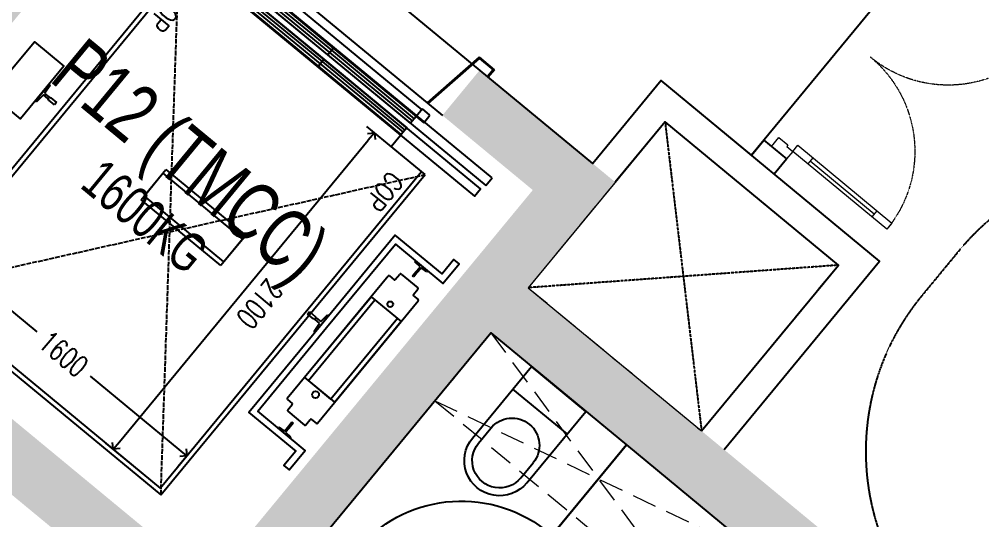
# Model space of a CAD drawing. Header units: millimetres. Extents: x -361679452 to 361242511, y -278557090 to 278849308.
# Drawn here: x 79353 to 84281, y 84906 to 87466 of the extents above; entities that cross this region are included whole.
import ezdxf
from ezdxf.enums import TextEntityAlignment as Align

# ---------------------------------------------------------------- set-up
doc = ezdxf.new("R2010")
doc.units = ezdxf.units.MM
doc.header["$MEASUREMENT"] = 0
for name, pattern in [('ACAD_ISO02W100', [15, 12, -3]), ('HIDDEN', [0.375, 0.25, -0.125]), ('HIDDEN2', [0.1875, 0.125, -0.0625])]:
    doc.linetypes.add(name, pattern=pattern)
for name, color, linetype in [('A-ANNO-DIMS', 50, 'Continuous'), ('A-ANNO-ROOM', 50, 'Continuous'), ('A-FURNITURE', 251, 'Continuous'), ('ccu12-Hatch', 250, 'Continuous'), ('KT-Khuat', 9, 'HIDDEN'), ('KT-Net manh', 139, 'Continuous'), ('KT-Noi that', 32, 'Continuous'), ('KT-Tuong', 1, 'Continuous'), ('Xref_NT1+NT2_MBDV Cot vach_220729$0$KT-Text', 7, 'Continuous')]:
    doc.layers.add(name, color=color, linetype=linetype)
for name, color, linetype, lineweight in [('CUA', 37, 'Continuous', 13), ('KT-lomo nuoc', 3, 'HIDDEN', 5), ('SPE-MEP-HVAC', 140, 'Continuous', 0)]:
    doc.layers.add(name, color=color, linetype=linetype, lineweight=lineweight)
doc.styles.add('220126_HDN_HBA typical plan$0$211210_HDN_HBA_TYPICAL PLAN CORE OPT 1$0$HBA-Text', font='GOTHIC.TTF')
doc.styles.add('ROMANS', font='ROMANS.SHX')
doc.styles.add('xref.N.Cot vach tang N2$0$DIM', font='vnsimli.shx', dxfattribs={"width": 0.7})
doc.styles.add('Xref_NT1+NT2_MBDV Cot vach_220729$0$Arial', font='arial.ttf', dxfattribs={"width": 0.7})
doc.dimstyles.new('xref.N.Cot vach tang N2$0$CCU 1-100 A1', dxfattribs={"dimscale": 100, "dimtxt": 2.2, "dimasz": 1, "dimexe": 1, "dimexo": 0, "dimgap": 1, "dimtad": 1, "dimdec": 0, "dimdsep": 46, "dimtxsty": 'xref.N.Cot vach tang N2$0$DIM', "dimblk1": 'xref.N.Cot vach tang N2$0$_ARCHTICK', "dimblk2": 'xref.N.Cot vach tang N2$0$_ARCHTICK', "dimsah": 1, "dimcen": 0, "dimdle": 1, "dimclrd": 256, "dimclre": 256, "dimclrt": 31, "dimadec": 0, "dimazin": 0, "dimtfac": 1, "dimtdec": 0, "dimtix": 1, "dimtmove": 2, "dimatfit": 3, "dimldrblk": 'xref.N.Cot vach tang N2$0$_ARCHTICK', "dimfxl": 8, "dimtolj": 1, "dimarcsym": 0})

# ---------------------------------------------------------------- blocks, each defined once
blk = doc.blocks.new('A$C21AF0CCA')
at = {"layer": 'A-ANNO-ROOM', "insert": (1197.56892258345, 814.6835720778872), "char_height": 600, "attachment_point": 2, "rotation": 0.10542954816276216, "style": '220126_HDN_HBA typical plan$0$211210_HDN_HBA_TYPICAL PLAN CORE OPT 1$0$HBA-Text'}
blk.add_mtext_dynamic_manual_height_columns('1-BR+', width=722857412.8743668, gutter_width=9765.624999999996, heights=[0], dxfattribs=at)
blk = doc.blocks.new('qweewe')
for p, q in [((-226617.649540008, -3043559.718917042, 0.0008727778800783348), (-226617.6495399146, -3043199.718917044, 0.0008727778800783348)), ((-226142.6495399146, -3043199.718917163, 0.0008727778800783348), (-226617.6495399146, -3043199.718917044, 0.0008727778800783348)), ((-226467.6495400079, -3043559.718917079, 0.0008727778800783348), (-226467.6495399145, -3043199.718917081, 0.0008727778800783348)), ((-226142.649539925, -3043239.718917165, 0.0008727778800783348), (-226242.649539925, -3043239.718917139, 0.0008727778800783348)), ((-226142.649540008, -3043559.718917165, 0.0008727778800783348), (-226617.649540008, -3043559.718917042, 0.0008727778800783348)), ((-226142.6495399976, -3043519.718917165, 0.0008727778800783348), (-226242.6495399976, -3043519.718917141, 0.0008727778800783348))]:
    blk.add_line(p, q)
for centre, radius, start, end in [((-226142.6495399613, -3043379.718917165, 0.0008727778800783348), 179.9999999999927, 269.9999999833247, 89.99999998332474), ((-226242.6495399613, -3043379.718917141, 0.0008727778800783348), 139.9999999999927, 89.99999998332474, 269.9999999833247), ((-226142.6495399613, -3043379.718917165, 0.0008727778800783348), 139.9999999999927, 269.9999999833247, 89.99999998332474)]:
    blk.add_arc(centre, radius, start, end)
blk = doc.blocks.new('condotel studio')
at = {"layer": 'A-FURNITURE', "extrusion": (-1.172723498742047e-19, 7.506917587943236e-07, 0.9999999999997182)}
for points, elevation in [([(-46765.50387505325, 10307.95256762033), (-48065.50387505317, 10307.95256761637), (-48065.5038750532, 9407.9525676181), (-46765.5038750513, 9407.952567621825)], -0.03483982516784121), ([(-46765.50387504572, 9407.955126756562), (-48065.50387504578, 9407.9551267547), (-48065.5038750456, 8507.955126756075), (-46765.50387504554, 8507.955126757937)], -0.03483982516784302)]:
    blk.add_lwpolyline(points, close=True, dxfattribs=dict(at, elevation=elevation))
at = {"layer": 'A-FURNITURE'}
blk.add_arc((-46766.18535513294, 9431.034342728963, -0.08241216045667316), 699.9999999999999, 89.99777271883355, 177.9510596004668, dxfattribs=at)
at = {"layer": 'A-FURNITURE', "extrusion": (7.506917587942066e-07, 7.506917587942733e-07, 0.9999999999994366), "rotation": 0.002227342385458781}
blk.add_blockref('qweewe', (178433.8357560924, 3053246.478823423, -0.07179498068920553), dxfattribs=at)
blk = doc.blocks.new('xref.N.Cot vach tang N2$0$_Open90')
at = {"color": 0, "linetype": 'ByBlock', "lineweight": -2}
for p, q in [((0, 0), (-1, 0)), ((-0.5, 0.5), (0, 0)), ((0, 0), (-0.5, -0.5))]:
    blk.add_line(p, q, dxfattribs=at)
blk = doc.blocks.new('*D105')
at = {"layer": 'Defpoints', "color": 0, "transparency": 16777216}
for p in [(-424.1796271887581, -514.9999999999402), (-353.063796673334, -514.9999999999402, -3.230249313876472e-06), (-353.0637966733485, -2114.999998141949, -3.229479425215231e-06)]:
    blk.add_point(p, dxfattribs=at)
at = {"layer": 'KT-Noi that', "color": 5, "transparency": 16777216}
for p, q in [((-353.063796673334, -514.9999999999402), (-474.1796271887581, -514.9999999999402)), ((-424.1796271887581, -564.9999999999402), (-424.1796271887579, -1154.999998141892)), ((-424.1796271887578, -2064.999998141949), (-424.1796271887579, -1511.666664808559)), ((-353.0637966733485, -2114.999998141949), (-474.1796271887578, -2114.999998141949))]:
    blk.add_line(p, q, dxfattribs=at)
at = {"layer": 'KT-Noi that', "color": 5, "transparency": 16777216, "xscale": 50, "yscale": 50, "zscale": 50}
for p, rotation in [((-424.1796271887581, -514.9999999999402), 90), ((-424.1796271887578, -2114.999998141949), 270)]:
    blk.add_blockref('xref.N.Cot vach tang N2$0$_Open90', p, dxfattribs=dict(at, rotation=rotation))
at = {"layer": 'KT-Noi that', "color": 5, "transparency": 16777216, "insert": (-424.1796271883068, -1333.333331475225), "char_height": 110, "attachment_point": 5, "rotation": 90, "style": 'xref.N.Cot vach tang N2$0$DIM'}
blk.add_mtext('\\A1;1600', dxfattribs=at)
blk = doc.blocks.new('xref.N.Cot vach tang N2$0$_ARCHTICK')
at = {"color": 0, "linetype": 'ByBlock', "const_width": 0.15}
blk.add_lwpolyline([(-0.5, -0.5), (0.5, 0.5)], dxfattribs=at)
blk = doc.blocks.new('*D106')
at = {"layer": 'Defpoints', "color": 0, "transparency": 16777216}
for p in [(-2310.000006262693, -614.99999999994), (-210.0000062626932, -614.99999999994), (-2310.000006262693, -826.7299089782482)]:
    blk.add_point(p, dxfattribs=at)
at = {"layer": 'KT-Noi that', "color": 5, "transparency": 16777216}
for p, q in [((-2310.000006262693, -614.99999999994), (-2310.000006262693, -876.7299089782482)), ((-210.0000062626932, -614.99999999994), (-210.0000062626932, -876.7299089782482)), ((-260.0000062626932, -826.7299089782482), (-2260.000006262693, -826.7299089782482))]:
    blk.add_line(p, q, dxfattribs=at)
at = {"layer": 'KT-Noi that', "color": 5, "transparency": 16777216, "xscale": 50, "yscale": 50, "zscale": 50, "rotation": 180}
blk.add_blockref('xref.N.Cot vach tang N2$0$_Open90', (-2310.000006262693, -826.7299089782482), dxfattribs=at)
at = {"layer": 'KT-Noi that', "color": 5, "transparency": 16777216, "xscale": 50, "yscale": 50, "zscale": 50}
blk.add_blockref('xref.N.Cot vach tang N2$0$_Open90', (-210.0000062626932, -826.7299089782482), dxfattribs=at)
at = {"layer": 'KT-Noi that', "color": 5, "transparency": 16777216, "insert": (-1260.000006262693, -721.7299089782482), "char_height": 110, "attachment_point": 5, "style": 'xref.N.Cot vach tang N2$0$DIM'}
blk.add_mtext('\\A1;2100', dxfattribs=at)
blk = doc.blocks.new('*U110')
for p, q in [((-1260.000000000004, 525.000000000002), (-1300.000000000004, 525.000000000002)), ((-1280.000000000004, 100.0000000000002), (-1280.000000000004, 525.000000000002)), ((-90.00000000000001, 525.0000000000018), (-50.00000000000001, 525.0000000000018)), ((-70, 100), (-70.00000000000001, 525.0000000000018)), ((-1260.000000000004, 100.0000000000002), (-1300.000000000004, 100.0000000000002)), ((-90, 100), (-50, 100))]:
    blk.add_line(p, q)
for points in [[(-1300.000000000004, 1.776356839400256e-13), (-1260.000000000004, 1.776356839400256e-13), (-1260.000000000004, 625.000000000002), (-1300.000000000004, 625.000000000002)], [(-50, 0), (-90, 0), (-90.00000000000001, 625.0000000000018), (-49.99999999999979, 625.0000000000018)], [(-1350.000000000004, -99.99999998255878), (-1290.000000000004, -99.99999998255875), (-1290.000000000004, -39.99999999999982), (-1300.000000000004, -39.99999999999982), (-1300.000000000004, 1.776356839400256e-13), (-1350.000000000004, 2.060573933704296e-13)], [(0, -99.99999998255892), (-60, -99.99999998255889), (-60, -40), (-50, -40), (-50, 0), (0, 0)]]:
    blk.add_lwpolyline(points, close=True)
at = {"linetype": 'HIDDEN2'}
for centre, radius, start, end in [((-1300.000000001013, -1.091216006443577e-09), 625.00000000124, 7.016709298534867e-15, 89.99996073224838), ((-49.99999999983451, -2.645705876602741e-10), 625.000000000419, 90.00003926775162, 180)]:
    blk.add_arc(centre, radius, start, end, dxfattribs=at)
blk = doc.blocks.new('*U210')
at = {"linetype": 'HIDDEN', "ltscale": 500}
for p, q in [((1006.669558630152, 443.4145819490047), (463.8989633405926, -1053.174576763843)), ((1470.568521970745, -609.7599948148386), (0, 0))]:
    blk.add_line(p, q, dxfattribs=at)
blk.add_lwpolyline([(1006.669558630152, 443.4145819490047), (1470.568521970745, -609.7599948148386), (463.8989633405926, -1053.174576763843), (0, 0)], close=True, dxfattribs=at)
blk = doc.blocks.new('*U254')
at = {"layer": 'KT-lomo nuoc', "ltscale": 500}
for p, q in [((1146.155259047497, 1387.912934975724), (346.9805580070165, -286.5481118142142)), ((1493.135817054514, 1101.374120213849), (1.734723475976807e-18, -0.009297052340116354))]:
    blk.add_line(p, q, dxfattribs=at)
blk.add_lwpolyline([(1146.155259047497, 1387.912934975724), (1493.135817054514, 1101.374120213849), (346.9805580070165, -286.5481118142142), (1.734723475976807e-18, -0.009297052340116354)], close=True, dxfattribs=at)
blk = doc.blocks.new('trucktnuoctang36')
at = {"layer": 'KT-lomo nuoc', "linetype": 'HIDDEN', "xscale": -0.9999999999999997, "rotation": 10.8976534755902}
blk.add_blockref('*U254', (-7759.547404409837, -15662.02080268672, 0.00431842139601152), dxfattribs=at)
at = {"layer": 'SPE-MEP-HVAC', "linetype": 'HIDDEN', "ltscale": 1000, "xscale": -1, "rotation": 254.2212213649985}
blk.add_blockref('*U210', (-8069.147399409849, -15017.22302750367, -6.089589431124663e-05), dxfattribs=at)
blk = doc.blocks.new('TMCC')
at = {"layer": 'KT-Noi that', "linetype": 'Continuous', "ltscale": 2}
for p, q in [((-1798.782414799367, -146.0000001943672, 9.413380290367837e-06), (-1834.66061557793, -146.0000001943672, 9.413380290367837e-06)), ((-1794.174414799447, -141.3920001944371, 9.413380290367837e-06), (-1794.17441479789, -110.6079990881535, 9.413380290367837e-06)), ((-978.4333909374109, -105.9999987138362, 9.413380290367837e-06), (-1789.566414798101, -105.9999990883625, 9.413380290367837e-06)), ((-1652.000006262693, -305.99999999994, 9.413380290367837e-06), (-1652.000006262693, -105.99999999994, 9.413380290367837e-06)), ((-1652.000006262693, -105.99999999994, 9.413380290367837e-06), (-1118.000006262693, -105.99999999994, 9.413380290367837e-06)), ((-1652.000006262693, -280.99999999994, 9.413380290367837e-06), (-1652.000006262693, -130.99999999994, 9.413380290367837e-06)), ((-1652.000006262693, -130.99999999994, 9.413380290367837e-06), (-1118.000006262693, -130.99999999994, 9.413380290367837e-06)), ((-1118.000006262693, -105.99999999994, 9.413380290367837e-06), (-1118.000006262693, -305.99999999994, 9.413380290367837e-06)), ((-1118.000006262693, -130.99999999994, 9.413380290367837e-06), (-1118.000006262693, -280.99999999994, 9.413380290367837e-06)), ((-973.8253909386403, -141.3919998197762, 9.413380290367837e-06), (-973.8253909370687, -110.6079987141766, 9.413380290367837e-06)), ((-933.8766155784251, -145.9999998198418, 9.413380290367837e-06), (-969.2173909385601, -145.9999998198455, 9.413380290367837e-06)), ((-1938.250006262693, -164.74999999994, 9.413380290367837e-06), (-1932.250006262693, -167.24999999994, 9.413380290367837e-06)), ((-1938.250006262693, -247.24999999994, 9.413380290367837e-06), (-1938.250006262693, -164.74999999994, 9.413380290367837e-06)), ((-1932.250006262693, -167.24999999994, 9.413380290367837e-06), (-1930.050006262696, -202.24999999994, 9.413380290367837e-06)), ((-1839.268615574998, -261.3920001944007, 9.413380290367837e-06), (-1839.268615578098, -150.6080001945247, 9.413380290367837e-06)), ((-929.2686155750125, -261.3919998200163, 9.413380290367837e-06), (-929.2686155780975, -150.607999820184, 9.413380290367837e-06)), ((-839.9500062626903, -202.24999999994, 9.413380290367837e-06), (-837.7500062626932, -167.24999999994, 9.413380290367837e-06)), ((-837.7500062626932, -167.24999999994, 9.413380290367837e-06), (-831.7500062626932, -164.74999999994, 9.413380290367837e-06)), ((-831.7500062626932, -164.74999999994, 9.413380290367837e-06), (-831.7500062626932, -247.24999999994, 9.413380290367837e-06)), ((-2515.000006262693, -214.99999999994, 9.413380290367837e-06), (-2515.000006262693, -2439.99999999994, 9.413380290367837e-06)), ((-2465.000006262693, -214.99999999994, 9.413380290367837e-06), (-2515.000006262693, -214.99999999994, 9.413380290367837e-06)), ((-2465.000006262693, -2439.99999999994, 9.413380290367837e-06), (-2465.000006262693, -214.99999999994, 9.413380290367837e-06)), ((-1932.250006262693, -244.74999999994, 9.413380290367837e-06), (-1938.250006262693, -247.24999999994, 9.413380290367837e-06)), ((-1930.050006262696, -209.74999999994, 9.413380290367837e-06), (-1932.250006262693, -244.74999999994, 9.413380290367837e-06)), ((-1930.050006262696, -202.24999999994, 9.413380290367837e-06), (-1905.400006262687, -202.24999999994, 9.413380290367837e-06)), ((-1905.400006262687, -209.74999999994, 9.413380290367837e-06), (-1930.050006262696, -209.74999999994, 9.413380290367837e-06)), ((-1905.400006262687, -202.24999999994, 9.413380290367837e-06), (-1895.400006262687, -201.99999999994, 9.413380290367837e-06)), ((-1895.400006262687, -210.49999999994, 9.413380290367837e-06), (-1905.400006262687, -209.74999999994, 9.413380290367837e-06)), ((-1895.400006262687, -201.99999999994, 9.413380290367837e-06), (-1870.000006262693, -201.49999999994, 9.413380290367837e-06)), ((-1870.000006262693, -210.49999999994, 9.413380290367837e-06), (-1895.400006262687, -210.49999999994, 9.413380290367837e-06)), ((-1870.000006262693, -201.49999999994, 9.413380290367837e-06), (-1870.000006262693, -210.49999999994, 9.413380290367837e-06)), ((-900.0000062626932, -210.49999999994, 9.413380290367837e-06), (-900.0000062626932, -201.49999999994, 9.413380290367837e-06)), ((-900.0000062626932, -201.49999999994, 9.413380290367837e-06), (-874.600006262699, -201.49999999994, 9.413380290367837e-06)), ((-874.600006262699, -209.99999999994, 9.413380290367837e-06), (-900.0000062626932, -210.49999999994, 9.413380290367837e-06)), ((-874.600006262699, -201.49999999994, 9.413380290367837e-06), (-864.600006262699, -202.24999999994, 9.413380290367837e-06)), ((-864.600006262699, -209.74999999994, 9.413380290367837e-06), (-874.600006262699, -209.99999999994, 9.413380290367837e-06)), ((-864.600006262699, -202.24999999994, 9.413380290367837e-06), (-839.9500062626903, -202.24999999994, 9.413380290367837e-06)), ((-839.9500062626903, -209.74999999994, 9.413380290367837e-06), (-864.600006262699, -209.74999999994, 9.413380290367837e-06)), ((-837.7500062626932, -244.74999999994, 9.413380290367837e-06), (-839.9500062626903, -209.74999999994, 9.413380290367837e-06)), ((-831.7500062626932, -247.24999999994, 9.413380290367837e-06), (-837.7500062626932, -244.74999999994, 9.413380290367837e-06)), ((-1798.782414796122, -266.0000001943772, 9.413380290367837e-06), (-1834.66061557502, -266.000000194379, 9.413380290367837e-06)), ((-1794.17441479789, -301.3919990888407, 9.413380290367837e-06), (-1794.174414796333, -270.6080001941682, 9.413380290367837e-06)), ((-1118.000006262693, -280.99999999994, 9.413380290367837e-06), (-1652.000006262693, -280.99999999994, 9.413380290367837e-06)), ((-973.8253909370978, -301.3919987139034, 9.413380290367837e-06), (-973.8253909355408, -270.6079998201039, 9.413380290367837e-06)), ((-933.8766155748453, -265.9999998198546, 9.413380290367837e-06), (-969.217390935286, -265.9999998198509, 9.413380290367837e-06)), ((-978.433390937018, -305.9999987138381, 9.413380290367837e-06), (-1789.566414798363, -305.9999990883616, 9.413380290367837e-06)), ((-1118.000006262693, -305.99999999994, 9.413380290367837e-06), (-1652.000006262693, -305.99999999994, 9.413380290367837e-06)), ((-1439.500006262693, -418.99999999994, 9.413380290367837e-06), (-1442.000006262693, -410.99999999994, 9.413380290367837e-06)), ((-1442.000006262693, -410.99999999994, 9.413380290367837e-06), (-1328.000006262693, -410.99999999994, 9.413380290367837e-06)), ((-1390.000006262693, -422.99999999994, 9.413380290367837e-06), (-1439.500006262693, -418.99999999994, 9.413380290367837e-06)), ((-1390.000006262693, -451.99999999994, 9.413380290367837e-06), (-1390.000006262693, -422.99999999994, 9.413380290367837e-06)), ((-1330.500006262693, -418.99999999994, 9.413380290367837e-06), (-1380.000006262693, -422.99999999994, 9.413380290367837e-06)), ((-1380.000006262693, -422.99999999994, 9.413380290367837e-06), (-1380.000006262693, -451.99999999994, 9.413380290367837e-06)), ((-1328.000006262693, -410.99999999994, 9.413380290367837e-06), (-1330.500006262693, -418.99999999994, 9.413380290367837e-06)), ((-185.0000062626932, -489.99999999994, 9.413380290367837e-06), (-2310.000006262693, -489.99999999994, 9.413380290367837e-06)), ((-2310.000006262693, -489.99999999994, 9.413380290367837e-06), (-2310.000006262693, -514.99999999994, 9.413380290367837e-06)), ((-1393.000006262693, -461.99999999994, 9.413380290367837e-06), (-1390.000006262693, -451.99999999994, 9.413380290367837e-06)), ((-1393.000006262693, -499.99999999994, 9.413380290367837e-06), (-1393.000006262693, -461.99999999994, 9.413380290367837e-06)), ((-1380.000006262693, -451.99999999994, 9.413380290367837e-06), (-1377.000006262693, -461.99999999994, 9.413380290367837e-06)), ((-1377.000006262693, -461.99999999994, 9.413380290367837e-06), (-1377.000006262693, -499.99999999994, 9.413380290367837e-06)), ((-185.0000062626932, -2139.99999999994, 9.413380290367837e-06), (-185.0000062626932, -489.99999999994, 9.413380290367837e-06)), ((-210.0000062626932, -514.99999999994, 9.413380290367837e-06), (-2310.000006262693, -514.99999999994, 9.413380290367837e-06)), ((-2310.000006262693, -514.99999999994, 9.413380290367837e-06), (-2310.000006262693, -714.99999999994, 9.413380290367837e-06)), ((-1377.000006262693, -499.99999999994, 9.413380290367837e-06), (-1393.000006262693, -499.99999999994, 9.413380290367837e-06)), ((-210.0000062626932, -2114.99999999994, 9.413380290367837e-06), (-210.0000062626932, -514.99999999994, 9.413380290367837e-06)), ((-2510.000008398798, -664.99999999994, 9.413380290367837e-06), (-2560.000008398798, -664.99999999994, 9.413380290367837e-06)), ((-2560.000008398798, -664.99999999994, 9.413380290367837e-06), (-2560.000008398798, -714.99999999994, 9.413380290367837e-06)), ((-2510.000008398798, -714.99999999994, 9.413380290367837e-06), (-2510.000008398798, -664.99999999994, 9.413380290367837e-06)), ((-2560.000008398798, -714.99999999994, 9.413380290367837e-06), (-2510.000008398798, -714.99999999994, 9.413380290367837e-06)), ((-2555.000006262693, -1814.99999999994, 9.413380290367837e-06), (-2555.000006262693, -714.99999999994, 9.413380290367837e-06)), ((-2310.000006262693, -714.99999999994, 9.413380290367837e-06), (-2385.000006262693, -714.99999999994, 9.413380290367837e-06)), ((-1485.000006262693, -999.99999999994, 9.413380290367837e-06), (-1285.000006262693, -999.99999999994, 9.413380290367837e-06)), ((-1485.000006262693, -1529.99999999994, 9.413380290367837e-06), (-1485.000006262693, -999.99999999994, 9.413380290367837e-06)), ((-1460.000006262693, -999.99999999994, 9.413380290367837e-06), (-1310.000006262693, -999.99999999994, 9.413380290367837e-06)), ((-1460.000006262693, -1529.99999999994, 9.413380290367837e-06), (-1460.000006262693, -999.99999999994, 9.413380290367837e-06)), ((-1310.000006262693, -999.99999999994, 9.413380290367837e-06), (-1310.000006262693, -1529.99999999994, 9.413380290367837e-06)), ((-1285.000006262693, -999.99999999994, 9.413380290367837e-06), (-1285.000006262693, -1529.99999999994, 9.413380290367837e-06)), ((-1285.000006262693, -1529.99999999994, 9.413380290367837e-06), (-1485.000006262693, -1529.99999999994, 9.413380290367837e-06)), ((-1310.000006262693, -1529.99999999994, 9.413380290367837e-06), (-1460.000006262693, -1529.99999999994, 9.413380290367837e-06)), ((-2560.000008398798, -1864.99999999994, 9.413380290367837e-06), (-2560.000008398798, -1814.99999999994, 9.413380290367837e-06)), ((-2560.000008398798, -1814.99999999994, 9.413380290367837e-06), (-2510.000008398798, -1814.99999999994, 9.413380290367837e-06)), ((-2510.000008398798, -1814.99999999994, 9.413380290367837e-06), (-2510.000008398798, -1864.99999999994, 9.413380290367837e-06)), ((-2385.000006262693, -1814.99999999994, 9.413380290367837e-06), (-2310.000006262693, -1814.99999999994, 9.413380290367837e-06)), ((-2310.000006262693, -1814.99999999994, 9.413380290367837e-06), (-2310.000006262693, -2114.99999999994, 9.413380290367837e-06)), ((-2510.000008398798, -1864.99999999994, 9.413380290367837e-06), (-2560.000008398798, -1864.99999999994, 9.413380290367837e-06)), ((-2310.000006262693, -2114.99999999994, 9.413380290367837e-06), (-210.0000062626932, -2114.99999999994, 9.413380290367837e-06)), ((-2310.000006262693, -2114.99999999994, 9.413380290367837e-06), (-2310.000006262693, -2139.99999999994, 9.413380290367837e-06)), ((-2310.000006262693, -2139.99999999994, 9.413380290367837e-06), (-185.0000062626932, -2139.99999999994, 9.413380290367837e-06)), ((-1393.000006262693, -2217.99999999994, 9.413380290367837e-06), (-1393.000006262693, -2179.99999999994, 9.413380290367837e-06)), ((-1393.000006262693, -2179.99999999994, 9.413380290367837e-06), (-1377.000006262693, -2179.99999999994, 9.413380290367837e-06)), ((-1377.000006262693, -2179.99999999994, 9.413380290367837e-06), (-1377.000006262693, -2217.99999999994, 9.413380290367837e-06)), ((-1442.000006262693, -2268.99999999994, 9.413380290367837e-06), (-1439.500006262693, -2260.99999999994, 9.413380290367837e-06)), ((-1439.500006262693, -2260.99999999994, 9.413380290367837e-06), (-1390.000006262693, -2256.99999999994, 9.413380290367837e-06)), ((-1390.000006262693, -2227.99999999994, 9.413380290367837e-06), (-1393.000006262693, -2217.99999999994, 9.413380290367837e-06)), ((-1390.000006262693, -2256.99999999994, 9.413380290367837e-06), (-1390.000006262693, -2227.99999999994, 9.413380290367837e-06)), ((-1377.000006262693, -2217.99999999994, 9.413380290367837e-06), (-1380.000006262693, -2227.99999999994, 9.413380290367837e-06)), ((-1380.000006262693, -2227.99999999994, 9.413380290367837e-06), (-1380.000006262693, -2256.99999999994, 9.413380290367837e-06)), ((-1380.000006262693, -2256.99999999994, 9.413380290367837e-06), (-1330.500006262693, -2260.99999999994, 9.413380290367837e-06)), ((-1330.500006262693, -2260.99999999994, 9.413380290367837e-06), (-1328.000006262693, -2268.99999999994, 9.413380290367837e-06)), ((-1328.000006262693, -2268.99999999994, 9.413380290367837e-06), (-1442.000006262693, -2268.99999999994, 9.413380290367837e-06)), ((-2515.000006262693, -2439.99999999994, 9.413380290367837e-06), (-2465.000006262693, -2439.99999999994, 9.413380290367837e-06))]:
    blk.add_line(p, q, dxfattribs=at)
at = {"layer": 'KT-Noi that', "linetype": 'ACAD_ISO02W100', "ltscale": 2}
for p, q in [((-185.0000062626932, -489.99999999994, 9.413380290367837e-06), (-2310.000006262693, -2127.49999999994, 9.413380290367837e-06)), ((-185.0000062626932, -2139.99999999994, 9.413380290367837e-06), (-2310.000006262693, -489.99999999994, 9.413380290367837e-06))]:
    blk.add_line(p, q, dxfattribs=at)
at = {"layer": 'KT-Noi that', "linetype": 'Continuous', "ltscale": 2, "elevation": 9.413380290367837e-06}
for points in [[(-1385.000006262693, -410.99999999994), (-796.7500062626932, -410.99999999994), (-796.7500062626932, -99.99999999993997), (-701.7500062626932, -99.99999999993997), (-701.7500062626932, -64.99999999993997), (-831.7500062626932, -64.99999999993997), (-831.7500062626932, -380.99999999994), (-1385.000006262693, -380.99999999994), (-1938.250006262693, -380.99999999994), (-1938.250006262693, -64.99999999993997), (-2068.250006262693, -64.99999999993997), (-2068.250006262693, -99.99999999993997), (-1973.250006262693, -99.99999999993997), (-1973.250006262693, -410.99999999994), (-1385.000006262693, -410.99999999994)], [(-2385.000006262693, -2429.99999999994), (-2385.000006262693, -224.99999999994), (-2435.000006262693, -224.99999999994), (-2435.000006262693, -2429.99999999994)], [(-2510.000008398798, -714.99999999994), (-2465.000006262693, -714.99999999994), (-2465.000006262693, -1264.99999999994), (-2510.000008398798, -1264.99999999994)], [(-2435.000006262693, -714.99999999994), (-2390.000006262693, -714.99999999994), (-2390.000006262693, -1264.99999999994), (-2435.000006262693, -1264.99999999994)], [(-2510.000008398798, -1264.99999999994), (-2465.000006262693, -1264.99999999994), (-2465.000006262693, -1814.99999999994), (-2510.000008398798, -1814.99999999994)], [(-2435.000006262693, -1264.99999999994), (-2390.000006262693, -1264.99999999994), (-2390.000006262693, -1814.99999999994), (-2435.000006262693, -1814.99999999994)], [(-1385.000006262693, -2268.99999999994), (-1210.000006262693, -2268.99999999994), (-1210.000006262693, -2464.99999999994), (-1385.000006262693, -2464.99999999994), (-1560.000006262693, -2464.99999999994), (-1560.000006262693, -2268.99999999994), (-1385.000006262693, -2268.99999999994)]]:
    blk.add_lwpolyline(points, close=True, dxfattribs=at)
for points in [[(-2495.000006262693, -1264.99999999994), (-2495.000006262693, -714.99999999994)], [(-2480.000006262693, -1264.99999999994), (-2480.000006262693, -714.99999999994)], [(-2420.000006262693, -1264.99999999994), (-2420.000006262693, -714.99999999994)], [(-2405.000006262693, -1264.99999999994), (-2405.000006262693, -714.99999999994)], [(-2495.000006262693, -1814.99999999994), (-2495.000006262693, -1264.99999999994)], [(-2480.000006262693, -1814.99999999994), (-2480.000006262693, -1264.99999999994)], [(-2420.000006262693, -1814.99999999994), (-2420.000006262693, -1264.99999999994)], [(-2405.000006262693, -1814.99999999994), (-2405.000006262693, -1264.99999999994)]]:
    blk.add_lwpolyline(points, dxfattribs=at)
at = {"layer": 'KT-Noi that', "linetype": 'Continuous', "ltscale": 2}
for centre, radius in [((-1685.000006262693, -205.99999999994, 9.413380290367837e-06), 14.5), ((-1085.000006262693, -205.99999999994, 9.413380290367837e-06), 17.5)]:
    blk.add_circle(centre, radius, dxfattribs=at)
for centre, radius, start, end in [((-1834.66061557793, -150.6080001945247, 9.413380290367837e-06), 4.608000000157357, 90, 180), ((-1798.782414799367, -141.3920001944371, 9.413380290367837e-06), 4.607999999930221, 270, 0), ((-1789.566414798101, -110.6079990881535, 9.413380290367837e-06), 4.607999999791003, 90, 180), ((-978.4333909374109, -110.6079987141766, 9.413380290367837e-06), 4.608000000340305, 0, 90), ((-969.2173909385601, -141.3919998197762, 9.413380290367837e-06), 4.608000000069675, 180, 270), ((-933.8766155784251, -150.607999820184, 9.413380290367837e-06), 4.608000000340515, 0, 90), ((-1834.66061557502, -261.3920001944007, 9.413380290367837e-06), 4.607999999978259, 180, 270), ((-1798.782414796122, -270.6080001941682, 9.413380290367837e-06), 4.60799999979095, 0, 90), ((-969.217390935286, -270.6079998201039, 9.413380290367837e-06), 4.608000000253028, 90, 180), ((-933.8766155748453, -261.3919998200163, 9.413380290367837e-06), 4.607999999838648, 270, 0), ((-1789.566414798363, -301.3919990888407, 9.413380290367837e-06), 4.607999999520398, 180, 270), ((-978.433390937018, -301.3919987139034, 9.413380290367837e-06), 4.607999999934203, 270, 0)]:
    blk.add_arc(centre, radius, start, end, dxfattribs=at)
at = {"layer": 'KT-Noi that', "linetype": 'Continuous', "ltscale": 2, "style": 'ROMANS', "width": 0.75}
for p in [(-2110.000006262693, -594.99999999994, 9.413380290367837e-06), (-2110.000006262693, -2034.99999999994, 9.413380290367837e-06)]:
    blk.add_text('COP', height=100, dxfattribs=at).set_placement(p, align=Align.MIDDLE)
at = {"layer": 'KT-Noi that', "color": 5}
dim = blk.add_linear_dim(base=(-424.1796271887581, -514.9999999999402, 1.264362960424431e-05), p1=(-353.0637966733484, -2114.999998141948, 9.414150179029077e-06), p2=(-353.0637966733339, -514.99999999994, 9.413380290367837e-06), angle=270, dimstyle='xref.N.Cot vach tang N2$0$CCU 1-100 A1', override={"dimscale": 50, "dimblk1": 'xref.N.Cot vach tang N2$0$_Open90', "dimblk2": 'xref.N.Cot vach tang N2$0$_Open90', "dimclrd": 5, "dimclre": 5, "dimclrt": 5, "dimlwd": 65535, "dimlwe": 65535}, dxfattribs=at)
dim.commit()
dim.dimension.update_dxf_attribs({"geometry": '*D105', "text_midpoint": (-424.1796271883068, -1333.333331475225, 1.264362960424431e-05), "dimtype": 128})
dim = blk.add_linear_dim(base=(-2310.000006262693, -826.7299089782482, 9.413380290367837e-06), p1=(-210.0000062626932, -614.99999999994, 9.413380290367837e-06), p2=(-2310.000006262693, -614.99999999994, 9.413380290367837e-06), angle=180, dimstyle='xref.N.Cot vach tang N2$0$CCU 1-100 A1', override={"dimscale": 50, "dimblk1": 'xref.N.Cot vach tang N2$0$_Open90', "dimblk2": 'xref.N.Cot vach tang N2$0$_Open90', "dimclrd": 5, "dimclre": 5, "dimclrt": 5, "dimlwd": 65535, "dimlwe": 65535}, dxfattribs=at)
dim.commit()
dim.dimension.update_dxf_attribs({"geometry": '*D106', "text_midpoint": (-1260.000006262693, -721.7299089782482, 9.413380290367837e-06)})

msp = doc.modelspace()

# ---------------------------------------------------------------- block references
at = {"layer": 'A-ANNO-ROOM'}
for p in [(-193366.6029767873, 192837.9996409905, 5.460855537377236e-05), (-194725.1126339572, 187914.7636662904, 5.460855537377236e-05), (-204628.500881133, 156603.4286092457, 5.461079910308954e-05)]:
    msp.add_blockref('A$C21AF0CCA', p, dxfattribs=at)

# ---------------------------------------------------------------- next in the draw order: block references
at = {"layer": 'A-ANNO-DIMS', "xscale": -1, "rotation": 50.44882673718259}
msp.add_blockref('condotel studio', (59109.30093375852, 42236.25504796277, 0.04131070079938744), dxfattribs=at)

# ---------------------------------------------------------------- next in the draw order: hatches: boundary and pattern name
at = {"layer": 'ccu12-Hatch', "ltscale": 0.5}
h = msp.add_hatch(dxfattribs=at)
h.set_pattern_fill('VATLIEU04', color=256, scale=50, angle=45, pattern_type=2)
h.set_pattern_definition([(94.99999999999984, (-973005.892912501, 53036.63159825174), (275.7759995861103, 231.4035394059837), [37.49999999999999, -412.4999999999999]), (40.00000000000002, (-973005.892912501, 53036.63159825174), (-314.996083695443, 216.8840747990137), [30, -330]), (145.4514, (-972982.9115814879, 53055.91522748965), (-39.21973430971335, 448.287641099735), [31.870095, -350.571056]), (91.18419999999956, (-973076.6035906198, 53107.34227637037), (435.8465000455986, 318.8068825982365), [56.24999999999996, -618.7499999999994]), (141.6356, (-973040.2830324192, 53133.90949365612), (-13.94950748652536, 674.8558447021788), [47.805144, -525.8565]), (36.18420000000004, (-973076.6035906198, 53107.34227637037), (-13.95003443662637, 674.855833957623), [45, -495]), (66, (-973023.5705820308, 53125.01994590006), (353.3857860571512, 68.691238233885), [37.49999999999975, -412.499999999998]), (11.00000000000003, (-973023.5705820308, 53125.01994590006), (-170.3542965309771, 342.4042176993831), [30, -330]), (116.4514, (-972994.1217628368, 53130.74419697175), (183.0318085066423, 411.0953098697152), [31.870095, -350.571056]), (82.50000000000001, (-973005.892912501, 53036.63159825174), (-113.3965926531701, 121.9949088062736), [0, -325.999999999998, 0, -334.999999999998, 0, -331.249999999998]), (52.49999999999999, (-973005.892912501, 53036.63159825174), (-46.43647110123004, 232.4547249501817), [0, -191, 0, -318.5, 0, -126.25]), (12.5, (-973084.7353186035, 52957.78919214946), (196.709083659603, 180.7603809074303), [0, -125, 0, -390, 0, -517.5]), (2.499999999999997, (-973120.0906576626, 52922.43385309009), (170.7949915992331, 241.5799034369745), [0, -162.5, 0, -259, 0, -367.5]), (90, (-973005.892912501, 53036.63159825174), (-212.5, 0), []), (90, (-973049.2032028488, 53079.94188859941), (-212.5, 0), [])])
h.paths.add_polyline_path([(79977.47541327911, 88247.60626658838), (78321.8808577263, 86242.86023089598), (80326.62682561178, 84587.26573134033), (81982.22138116436, 86592.01176703285), (81519.58774842691, 86974.07199308602), (81710.61788945223, 87205.3888433582), (82404.56837246192, 86632.29847627966), (81958.83137688457, 86092.55915885541), (87047.80215038892, 81889.89600054029), (88830.75013329202, 84048.85326974798), (81274.39969157657, 90289.17120948795), (81465.42983260189, 90520.48805976013), (89253.09712481868, 84089.13997880562), (87088.08885956716, 81467.5490091596), (81767.80123585925, 85861.24230858323), (80366.91353486266, 84164.91874004761), (77899.53386645528, 86202.57352162723), (79937.18843654671, 88669.95293203034), (80168.50528681895, 88478.92279100508), (80168.50555430396, 88478.92311686045), (80708.24487160609, 88033.18612113473), (80517.21473058077, 87801.86927086255)])

# ---------------------------------------------------------------- next in the draw order: linework, layer by layer
at = {"layer": 'Defpoints', "ltscale": 0.5, "elevation": 1.243219655491329e-07}
msp.add_lwpolyline([(80168.50555430396, 88478.92311686045), (81505.71654176313, 90098.14106853341), (84088.75461830499, 87964.97122804628), (83101.78573864626, 86769.85858600348), (82639.15203333387, 87151.91886228079), (82288.9099420332, 86727.81355116313)], close=True, dxfattribs=at)
at = {"layer": 'KT-Khuat', "ltscale": 5}
for p, q in [((82659.25421787656, 86940.738293442, 1.243219655491329e-07), (82846.19303079552, 85359.78367830376, 1.242671754280843e-07)), ((83546.62696670784, 86207.953650181, 1.242671754280843e-07), (81958.83137688457, 86092.55915885541, 1.243219655491329e-07))]:
    msp.add_line(p, q, dxfattribs=at)
at = {"layer": 'KT-Net manh'}
for p, q in [((80517.21473058077, 87801.8692708626, 1.243219655491329e-07), (81519.58774842622, 86974.07199308532, 1.243219655491329e-07)), ((81442.48213166904, 87037.74870676053, 1.243219655491329e-07), (81709.47330137037, 87271.18020617712, 1.241938214860909e-07)), ((81446.46567194324, 87034.45894961781, 1.243213234644131e-07), (81709.27030821049, 87264.8632336511, 1.242113497175343e-07)), ((81786.42985988685, 87207.6265903947, 1.243219655630107e-07), (81709.47330137037, 87271.18020617712, 1.243183315943625e-07))]:
    msp.add_line(p, q, dxfattribs=at)
at = {"layer": 'KT-Net manh', "elevation": 1.243219655491329e-07}
for points in [[(81709.27030821049, 87264.8632336511), (81779.39074336502, 87206.95514524064), (81750.73622221124, 87172.2576176998)], [(81786.42985988685, 87207.6265903947), (81754.59150304899, 87169.07378201606)]]:
    msp.add_lwpolyline(points, dxfattribs=at)
at = {"layer": 'KT-Net manh', "linetype": 'HIDDEN', "elevation": 2.181916043282942e-07}
msp.add_lwpolyline([(85923.86835895383, 86449.46537538985, 0.4141313066799707), (84164.26610323039, 86281.81823848974), (83972.88217822227, 86050.07298816898, 0.4141313427087546), (84140.92040299295, 84290.50808393286, 1.000029217103996)], format="xyb", dxfattribs=at)
at = {"layer": 'KT-Tuong', "ltscale": 0.5}
for p, q in [((83101.78573864626, 86769.85858600354, 1.243219655491329e-07), (83165.44228407994, 86846.93978315999, 1.243219655491329e-07)), ((83165.44228407994, 86846.93978315982, 1.243219655491329e-07), (83281.10070924854, 86751.42471268668, 1.243219655491329e-07)), ((83217.44416497435, 86674.3435169342, 1.243219655491329e-07), (83281.10070924854, 86751.42471268662, 1.243219655491329e-07))]:
    msp.add_line(p, q, dxfattribs=at)
at = {"layer": 'KT-Tuong', "ltscale": 0.5, "elevation": 1.243219655491329e-07}
for points in [[(82961.85257242594, 85264.2699597613), (83757.79911159279, 86228.0981227436), (82639.15203333387, 87151.91886228084), (82288.90994613382, 86727.813545349)], [(82846.19303079552, 85359.78367830376), (83546.62696670784, 86207.953650181), (82659.29539059263, 86940.7453668834), (82404.56837246192, 86632.29847627966)]]:
    msp.add_lwpolyline(points, dxfattribs=at)
at = {"layer": 'SPE-MEP-HVAC', "elevation": 1.243219655491329e-07}
msp.add_lwpolyline([(81958.83137688457, 86092.55915885541), (82846.19303079552, 85359.78367830376), (83546.62696670784, 86207.953650181), (82659.25421787656, 86940.738293442)], close=True, dxfattribs=at)

# ---------------------------------------------------------------- next in the draw order: block references
at = {"layer": 'CUA', "xscale": -1, "rotation": 230.4488274522181}
msp.add_blockref('*U110', (84140.73633924869, 87792.35054508329, 1.243219655491329e-07), dxfattribs=at)
at = {"layer": 'KT-Noi that', "rotation": 230.4488267371674}
msp.add_blockref('TMCC', (80338.19273592971, 84577.71416829206, 1.243219655491329e-07), dxfattribs=at)
at = {"layer": 'KT-Tuong'}
msp.add_blockref('trucktnuoctang36', (90915.27001329792, 100377.0649773411, -0.004318311453117176), dxfattribs=at)

# ---------------------------------------------------------------- next in the draw order: texts
at = {"layer": 'Xref_NT1+NT2_MBDV Cot vach_220729$0$KT-Text', "extrusion": (-6.023161702134717e-08, 2.783062422713286e-08, 0.9999999999999978), "style": 'Xref_NT1+NT2_MBDV Cot vach_220729$0$Arial', "width": 0.7}
msp.add_text('P12 (TMCC)', height=300.0000000000001, rotation=320.4488267319848, dxfattribs=at).set_placement((80135.8989139953, 86629.23830745972, -0.00246234168883768), align=Align.CENTER)
at = {"layer": 'Xref_NT1+NT2_MBDV Cot vach_220729$0$KT-Text', "extrusion": (2.35100183192138e-09, -2.464681707853674e-08, 0.9999999999999998), "style": 'Xref_NT1+NT2_MBDV Cot vach_220729$0$Arial', "width": 0.7}
msp.add_text('1600KG', height=200.0000000000001, rotation=320.4488267319848, dxfattribs=at).set_placement((79934.69500963249, 86380.63617416535, -0.001961737869617271), align=Align.CENTER)

doc.saveas('drawing.dxf')
